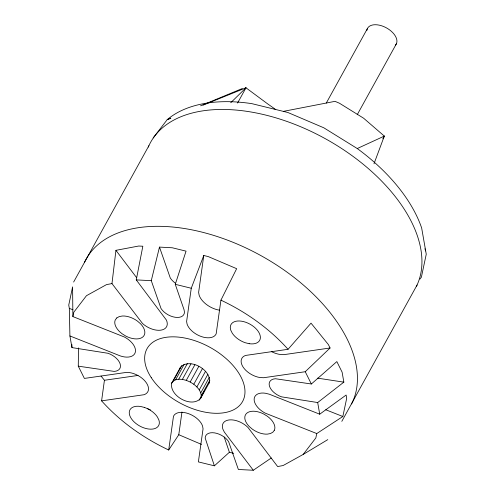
<?xml version="1.0" encoding="UTF-8"?>
<svg xmlns="http://www.w3.org/2000/svg" width="495" height="495" viewBox="0 0 495 495"><rect width="100%" height="100%" fill="white"/><g stroke="black" fill="none" stroke-linecap="round" stroke-linejoin="round"><path stroke-width="0.74" d="M101.054 376.101L104.426 380.265L101.593 400.851L144.07 394.713A16.372 9.485 28.9 0 0 146.532 383.081A16.372 9.485 28.9 0 0 129.634 372.605L126.244 372.426L84.391 378.421L78.278 366.158L78.519 347.905M111.975 283.586L115.929 250.334L138.724 246.027L142.838 246.238L136.261 279.892L166.394 320.061A16.372 9.485 28.9 0 1 160.813 330.171A16.372 9.485 28.9 0 1 142.511 323.476L111.975 283.586L106.493 284.619L86.458 295.707L73.805 312.209L72.876 316.583L124.406 337.015A16.372 9.485 28.9 0 1 135.364 352.007A16.372 9.485 28.9 0 1 120.39 355.954L69.913 335.95L69.325 308.354L68.749 305.069L72.604 286.896L72.876 316.583M101.593 400.851C120.13 421.573 143.6 438.149 168.702 449.998L173.485 416.258A16.372 9.485 28.9 0 1 188.069 413.498A16.372 9.485 28.9 0 1 202.56 426.016L203.055 428.849L198.377 461.903L214.385 465.826L229.395 452.257L233.739 453.321M191.262 288.245L186.615 321.484L187.079 324.132A16.372 9.485 28.9 0 0 201.57 336.643A16.372 9.485 28.9 0 0 216.154 333.89L220.937 300.149L236.66 268.686L208.284 256.602L203.779 255.494L191.262 288.245L175.267 284.322L186.052 251.144L172.297 247.772L159.477 247.104L151.278 280.671L161.036 308.534A13.643 7.908 28.9 0 0 175.119 317.27A13.643 7.908 28.9 0 0 184.462 312.098L184.047 309.734L175.267 284.322M203.779 255.494L198.631 292.328L199.145 295.261A18.142 10.513 28.9 0 0 219.52 310.179M168.702 449.998L178.782 434.721L181.956 412.001M171.697 383.111C169.086 395.907 192.011 408.604 200.741 398.197L209.342 382.616C211.953 369.821 189.022 357.124 180.298 367.531L171.697 383.111L173.213 381.131L181.814 365.551M180.031 368.775L180.298 367.531M200.741 398.197L201.267 395.703L209.868 380.123M316.763 433.558L265.233 413.133A16.372 9.485 28.9 0 1 254.139 399.44A16.372 9.485 28.9 0 1 265.351 393.234L269.249 394.193L319.721 414.197L346.116 395.047L346.692 398.333L342.837 416.505L316.763 433.558L315.835 437.939L303.181 454.435L283.146 465.523L277.652 466.562L248.094 427.6A16.372 9.485 28.9 0 0 229.934 419.865A16.372 9.485 28.9 0 0 222.849 429.097L224.34 432.086L253.292 470.25L271.266 458.005M373.991 163.789L384.318 136.094L363.602 118.206L339.446 103.226L335.016 101.339L283.338 111.375M73.631 282.045L148.89 145.716M237.563 103.053L245.978 87.807L268.098 104.21A179.728 104.111 28.9 0 1 275.69 109.568M326.292 103.053L367.37 28.648M173.213 381.131L175.62 379.801L184.22 364.221M175.62 379.801L178.745 379.207L187.345 363.627M178.745 379.207L182.383 379.399L190.983 363.819M182.383 379.399L186.281 380.352L194.881 364.772M186.281 380.352L190.173 382.01L198.773 366.43M201.267 395.703C200.964 390.871 197.431 387.09 193.799 384.256L202.399 368.676M196.905 386.942L205.505 371.361M199.281 389.874L207.881 374.294M200.772 392.863L209.373 377.283M199.219 400.177L201.013 396.928M201.731 395.635L203.878 391.737M357.204 114.76L396.415 43.739M382.858 138.742L384.318 136.094L357.254 148.537L323.792 127.79L287.843 112.483L251.856 103.653A151.198 87.584 28.9 0 0 167.211 119.648L153.19 137.926M341.81 421.356L417.068 285.027M208.581 383.606L209.342 382.616M419.964 279.062L421.369 277.237L426.251 254.213L421.66 228.009A151.198 87.584 28.9 0 0 357.254 148.537M288.047 349.297L311.015 323.142L328.352 344.532L330.078 347.991L305.248 371.726L263.643 377.728L260.005 377.543A16.372 9.485 28.9 0 1 243.101 367.061A16.372 9.485 28.9 0 1 245.57 355.435L288.047 349.297C269.509 328.575 246.04 311.992 220.937 300.149M230.744 102.719L245.978 87.807L203.018 105.175M311.361 383.996L336.848 361.591L342.101 372.129L343.852 382.146L317.685 402.546L281.636 396.86A13.643 7.908 28.9 0 1 269.558 386.434A13.643 7.908 28.9 0 1 275.461 378.743L311.361 383.996L305.248 371.726M303.181 454.435L327.789 439.634M244.617 88.407L245.978 87.807M200.562 105.825L242.42 88.481M330.078 347.991L283.975 354.649L279.947 354.439A18.142 10.513 28.9 0 1 271.316 351.543M104.426 380.265L137.987 375.457M136.261 279.892L151.278 280.671M253.292 470.25L238.367 469.477L228.603 441.608A13.643 7.908 28.9 0 0 214.521 432.878A13.643 7.908 28.9 0 0 205.178 438.05L214.385 465.826M317.623 378.155L343.852 382.146M69.913 335.95L71.954 347.601L108.003 353.282A13.643 7.908 28.9 0 1 120.081 363.714A13.643 7.908 28.9 0 1 114.178 371.405L78.278 366.158M325.766 409.755L342.837 416.505M69.325 308.354L72.913 309.777M178.782 434.721L201.477 444.386M190.173 382.01L193.799 384.256M115.929 250.334L136.651 277.695M424.902 248.762L425.675 250.928M224.204 437.042L229.395 452.257M159.477 247.104L170.286 277.98A15.122 8.761 28.9 0 0 175.354 283.165M317.685 402.546L319.721 414.197M71.911 344.594L71.954 347.601M148.302 147.058A151.198 87.584 28.9 0 1 319.529 135.599A151.198 87.584 28.9 0 1 416.413 286.395M84.385 262.573A151.198 87.584 28.9 0 1 256.726 253.347A151.198 87.584 28.9 0 1 351.568 403.932M384.318 136.094A179.728 104.111 28.9 0 1 383.371 137.789M150.43 409.903A18.142 10.513 28.9 0 1 147.362 408.511M366.875 30.486A16.372 9.485 28.9 0 1 385.846 27.553A16.372 9.485 28.9 0 1 395.357 45.28M116.795 317.932L115.279 319.912A16.372 9.485 28.9 0 0 122.222 333.847L125.848 336.099A16.372 9.485 28.9 0 0 142.808 336.977A16.372 9.485 28.9 0 0 140.487 323.742L137.381 321.057A16.372 9.485 28.9 0 0 122.327 316.008L119.202 316.602L116.795 317.932M274.36 430.235L272.844 432.215L270.437 433.546L267.312 434.134A16.372 9.485 28.9 0 1 252.258 429.085L249.152 426.399A16.372 9.485 28.9 0 1 246.832 413.164A16.372 9.485 28.9 0 1 263.792 414.049L267.418 416.295A16.372 9.485 28.9 0 1 274.36 430.235M170.763 118.175L167.211 119.648L170.794 118.2M249.177 343.697L245.279 342.738A16.372 9.485 28.9 0 1 232.279 333.215L230.788 330.227A16.372 9.485 28.9 0 1 241.504 321.187A16.372 9.485 28.9 0 1 259.894 334.651A16.372 9.485 28.9 0 1 249.177 343.697M144.361 407.404L140.462 406.451A16.372 9.485 28.9 0 0 129.746 415.491A16.372 9.485 28.9 0 0 148.135 428.961A16.372 9.485 28.9 0 0 158.852 419.915L157.361 416.926A16.372 9.485 28.9 0 0 144.361 407.404M151.272 377.66A54.586 31.618 28.9 0 0 238.163 406.816A54.586 31.618 28.9 0 0 195.024 340.739A54.586 31.618 28.9 0 0 151.272 377.66"/></g></svg>
